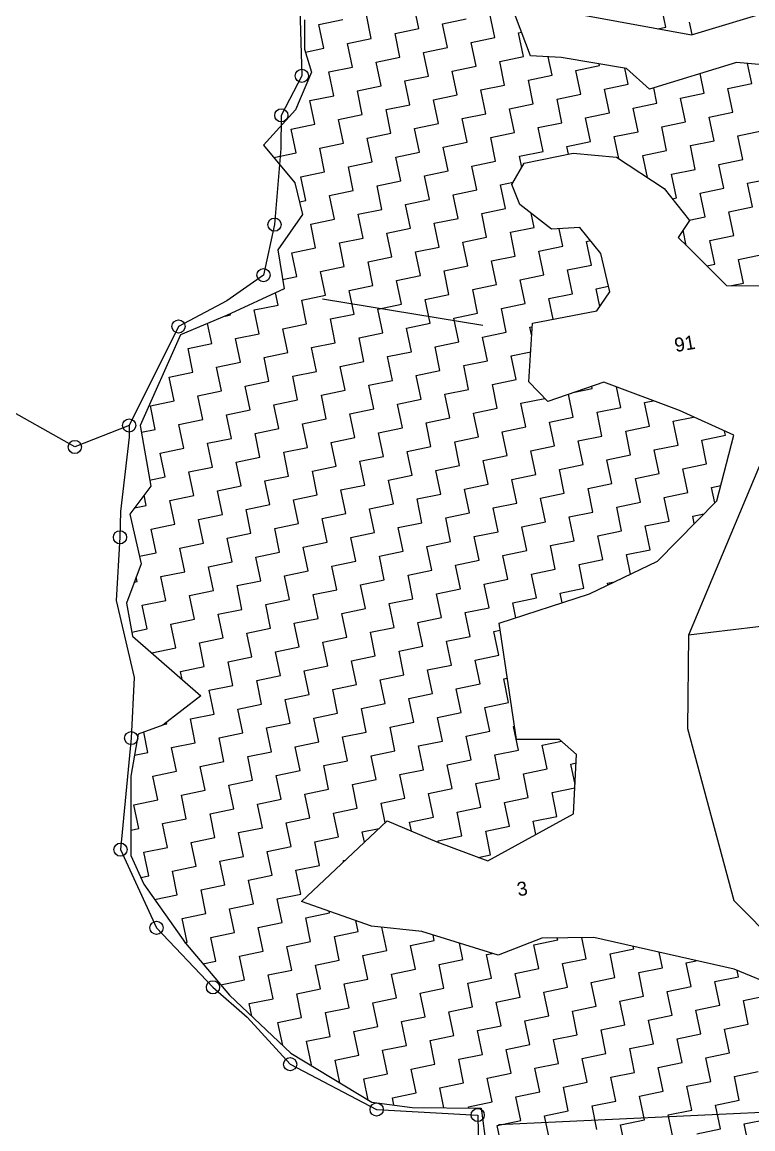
# Model space of a CAD drawing. Header units: metres. Extents: x 353942 to 357335, y 1746780 to 1749904.
# Drawn here: x 356201 to 356586, y 1748227 to 1748810 of the extents above; entities that cross this region are included whole.
import ezdxf

# ---------------------------------------------------------------- set-up
doc = ezdxf.new("R2010")
doc.units = ezdxf.units.M
doc.header["$MEASUREMENT"] = 0
for name, color, linetype in [('POLY_HATCH', 12, 'Continuous'), ('POLY_PARCEL', 6, 'Continuous'), ('SYM_ARROW', 1, 'Continuous'), ('TEXT_PARCEL', 7, 'Continuous')]:
    doc.layers.add(name, color=color, linetype=linetype)
doc.styles.add('TEXT_MAP', font='')
doc.styles.get('TEXT_MAP').set_extended_font_data('Kruti Dev 050')

msp = doc.modelspace()

# ---------------------------------------------------------------- linework, layer by layer
for centre in [(356348.33, 1748781.85), (356337.54, 1748761.06), (356333.96, 1748703.48), (356328.16, 1748676.91), (356283.43, 1748649.88), (356257.44, 1748597.73), (356228.81, 1748586.4), (356252.57, 1748538.81), (356258.51, 1748433.05), (356252.85, 1748374.27), (356271.84, 1748333.13), (356301.55, 1748301.77), (356342.16, 1748261.25), (356387.73, 1748237.42), (356440.97, 1748234.51)]:
    msp.add_circle(centre, 3.47)
at = {"layer": 'POLY_HATCH'}
for p, q in [((356553.6, 1748803.46), (356612.08, 1748821.24)), ((356349.71, 1748811.45), (356349.81, 1748795.94)), ((356468.78, 1748792.37), (356460.91, 1748813.27)), ((356494.93, 1748814.1), (356553.6, 1748803.46)), ((356349.81, 1748795.94), (356353.36, 1748783.74)), ((356485, 1748791.58), (356468.78, 1748792.37)), ((356519.36, 1748785.75), (356485, 1748791.58)), ((356531.47, 1748774.8), (356519.36, 1748785.75)), ((356577.24, 1748788.92), (356531.47, 1748774.8)), ((356618.95, 1748785.13), (356577.24, 1748788.92)), ((356353.36, 1748783.74), (356345.03, 1748763.91)), ((356345.03, 1748763.91), (356328.14, 1748745.41)), ((356328.14, 1748745.41), (356344.67, 1748725.55)), ((356465.45, 1748735.8), (356491.29, 1748741.14)), ((356491.29, 1748741.14), (356513.98, 1748739.11)), ((356513.98, 1748739.11), (356539.15, 1748722.58)), ((356458.96, 1748724.63), (356465.45, 1748735.8)), ((356344.67, 1748725.55), (356348.66, 1748708.78)), ((356463.2, 1748714.12), (356458.96, 1748724.63)), ((356539.15, 1748722.58), (356552.49, 1748705.68)), ((356479.9, 1748701.02), (356463.2, 1748714.12)), ((356348.66, 1748708.78), (356335.75, 1748690.23)), ((356552.49, 1748705.68), (356546.58, 1748696.69)), ((356494.71, 1748702.01), (356479.9, 1748701.02)), ((356505.84, 1748688.27), (356494.71, 1748702.01)), ((356335.75, 1748690.23), (356338.96, 1748669.68)), ((356510.55, 1748668.03), (356505.84, 1748688.27)), ((356338.96, 1748669.68), (356308.7, 1748655.67)), ((356572, 1748671.42), (356601.06, 1748671.22)), ((356503.74, 1748658.11), (356510.55, 1748668.03)), ((356469.85, 1748651.62), (356503.74, 1748658.11)), ((356308.7, 1748655.67), (356284.39, 1748645.47)), ((356467.96, 1748620.7), (356469.85, 1748651.62)), ((356284.39, 1748645.47), (356263.2, 1748597.63)), ((356477.87, 1748610.34), (356467.96, 1748620.7)), ((356507.35, 1748620.57), (356477.87, 1748610.34)), ((356547.24, 1748605.53), (356507.35, 1748620.57)), ((356575.82, 1748592.52), (356547.24, 1748605.53)), ((356263.2, 1748597.63), (356268.78, 1748565.66)), ((356566.88, 1748558.07), (356575.82, 1748592.52)), ((356268.78, 1748565.66), (356257.82, 1748550.98)), ((356535.64, 1748526.26), (356566.88, 1748558.07)), ((356257.82, 1748550.98), (356263.76, 1748524.79)), ((356263.76, 1748524.79), (356256.08, 1748504.17)), ((356499.84, 1748509.03), (356535.64, 1748526.26)), ((356452.28, 1748493.51), (356499.84, 1748509.03)), ((356256.08, 1748504.17), (356259.18, 1748486.7)), ((356461.32, 1748432.25), (356452.28, 1748493.51)), ((356259.18, 1748486.7), (356295.19, 1748455.34)), ((356295.19, 1748455.34), (356275.09, 1748439.8)), ((356275.09, 1748439.8), (356262.08, 1748435.04)), ((356262.08, 1748435.04), (356258.34, 1748413.05)), ((356484.1, 1748432.31), (356461.32, 1748432.25)), ((356493, 1748424.32), (356484.1, 1748432.31)), ((356491.44, 1748393.2), (356493, 1748424.32)), ((356258.34, 1748413.05), (356258.21, 1748371.11)), ((356348.17, 1748347.03), (356393.27, 1748389.47)), ((356393.27, 1748389.47), (356419.41, 1748378.31)), ((356446.33, 1748368.36), (356491.44, 1748393.2)), ((356419.41, 1748378.31), (356446.33, 1748368.36)), ((356258.21, 1748371.11), (356265.05, 1748356.11)), ((356265.05, 1748356.11), (356287.03, 1748324.95)), ((356385.06, 1748333.96), (356348.17, 1748347.03)), ((356411.54, 1748331.15), (356385.06, 1748333.96)), ((356451.71, 1748318.67), (356411.54, 1748331.15)), ((356287.03, 1748324.95), (356310.29, 1748297.68)), ((356474.74, 1748327.57), (356451.71, 1748318.67)), ((356502.09, 1748328.05), (356474.74, 1748327.57)), ((356576.02, 1748311.26), (356502.09, 1748328.05)), ((356616.85, 1748294.46), (356576.02, 1748311.26)), ((356310.29, 1748297.68), (356342.51, 1748267.09)), ((356342.51, 1748267.09), (356385.15, 1748241.24)), ((356385.15, 1748241.24), (356406.46, 1748238.4)), ((356406.46, 1748238.4), (356442.77, 1748238.15)), ((356442.77, 1748238.15), (356445.48, 1748218.11))]:
    msp.add_line(p, q, dxfattribs=at)
at = {"layer": 'POLY_HATCH', "linetype": 'Continuous'}
for p, q in [((356409.92, 1748806.73), (356407.34, 1748819.22)), ((356449.99, 1748801.98), (356447.4, 1748814.47)), ((356540.03, 1748807.57), (356537.45, 1748820.06)), ((356357.36, 1748808.89), (356369.85, 1748811.47)), ((356359.94, 1748796.39), (356357.36, 1748808.89)), ((356384.93, 1748801.56), (356382.35, 1748814.05)), ((356422.42, 1748809.31), (356434.91, 1748811.89)), ((356425, 1748796.81), (356422.42, 1748809.31)), ((356553.89, 1748803.55), (356552.53, 1748810.15)), ((356397.43, 1748804.14), (356409.92, 1748806.73)), ((356400.01, 1748791.65), (356397.43, 1748804.14)), ((356462.48, 1748804.56), (356464.07, 1748804.89)), ((356465.07, 1748792.07), (356462.48, 1748804.56)), ((356535.78, 1748806.69), (356540.03, 1748807.57)), ((356372.44, 1748798.98), (356384.93, 1748801.56)), ((356375.02, 1748786.48), (356372.44, 1748798.98)), ((356437.49, 1748799.4), (356449.99, 1748801.98)), ((356440.08, 1748786.9), (356437.49, 1748799.4)), ((356350.26, 1748794.39), (356359.94, 1748796.39)), ((356387.51, 1748789.06), (356400.01, 1748791.65)), ((356412.5, 1748794.23), (356425, 1748796.81)), ((356415.09, 1748781.74), (356412.5, 1748794.23)), ((356452.57, 1748789.49), (356465.07, 1748792.07)), ((356480.14, 1748782.16), (356478.13, 1748791.92)), ((356362.53, 1748783.9), (356375.02, 1748786.48)), ((356390.1, 1748776.57), (356387.51, 1748789.06)), ((356427.58, 1748784.32), (356440.08, 1748786.9)), ((356455.15, 1748776.99), (356452.57, 1748789.49)), ((356492.64, 1748784.74), (356505.13, 1748787.32)), ((356505.13, 1748787.32), (356504.95, 1748788.2)), ((356520.21, 1748777.41), (356518.45, 1748785.9)), ((356585.27, 1748777.83), (356583.08, 1748788.39)), ((356365.11, 1748771.4), (356362.53, 1748783.9)), ((356402.59, 1748779.15), (356415.09, 1748781.74)), ((356430.16, 1748771.82), (356427.58, 1748784.32)), ((356467.65, 1748779.57), (356480.14, 1748782.16)), ((356470.23, 1748767.08), (356467.65, 1748779.57)), ((356495.22, 1748772.25), (356492.64, 1748784.74)), ((356560.28, 1748772.67), (356558.14, 1748783.03)), ((356377.6, 1748773.99), (356390.1, 1748776.57)), ((356380.19, 1748761.49), (356377.6, 1748773.99)), ((356405.18, 1748766.66), (356402.59, 1748779.15)), ((356442.66, 1748774.41), (356455.15, 1748776.99)), ((356445.24, 1748761.91), (356442.66, 1748774.41)), ((356507.72, 1748774.83), (356520.21, 1748777.41)), ((356510.3, 1748762.33), (356507.72, 1748774.83)), ((356535.29, 1748767.5), (356533.64, 1748775.47)), ((356572.77, 1748775.25), (356585.27, 1748777.83)), ((356575.36, 1748762.76), (356572.77, 1748775.25)), ((356352.61, 1748768.82), (356365.11, 1748771.4)), ((356355.2, 1748756.33), (356352.61, 1748768.82)), ((356417.67, 1748769.24), (356430.16, 1748771.82)), ((356420.25, 1748756.75), (356417.67, 1748769.24)), ((356482.73, 1748769.66), (356495.22, 1748772.25)), ((356485.31, 1748757.17), (356482.73, 1748769.66)), ((356547.78, 1748770.08), (356560.28, 1748772.67)), ((356550.37, 1748757.59), (356547.78, 1748770.08)), ((356392.68, 1748764.08), (356405.18, 1748766.66)), ((356395.26, 1748751.58), (356392.68, 1748764.08)), ((356432.75, 1748759.33), (356445.24, 1748761.91)), ((356457.74, 1748764.5), (356470.23, 1748767.08)), ((356460.32, 1748752), (356457.74, 1748764.5)), ((356497.8, 1748759.75), (356510.3, 1748762.33)), ((356522.79, 1748764.92), (356535.29, 1748767.5)), ((356525.38, 1748752.42), (356522.79, 1748764.92)), ((356562.86, 1748760.17), (356575.36, 1748762.76)), ((356342.7, 1748753.74), (356355.2, 1748756.33)), ((356367.69, 1748758.91), (356380.19, 1748761.49)), ((356370.27, 1748746.41), (356367.69, 1748758.91)), ((356407.76, 1748754.16), (356420.25, 1748756.75)), ((356435.33, 1748746.84), (356432.75, 1748759.33)), ((356472.82, 1748754.58), (356485.31, 1748757.17)), ((356500.39, 1748747.26), (356497.8, 1748759.75)), ((356537.87, 1748755.01), (356550.37, 1748757.59)), ((356565.44, 1748747.68), (356562.86, 1748760.17)), ((356345.29, 1748741.25), (356342.7, 1748753.74)), ((356382.77, 1748749), (356395.26, 1748751.58)), ((356410.34, 1748741.67), (356407.76, 1748754.16)), ((356447.83, 1748749.42), (356460.32, 1748752)), ((356475.4, 1748742.09), (356472.82, 1748754.58)), ((356512.88, 1748749.84), (356525.38, 1748752.42)), ((356540.45, 1748742.51), (356537.87, 1748755.01)), ((356577.94, 1748750.26), (356590.43, 1748752.84)), ((356580.52, 1748737.77), (356577.94, 1748750.26)), ((356357.78, 1748743.83), (356370.27, 1748746.41)), ((356385.35, 1748736.5), (356382.77, 1748749)), ((356422.84, 1748744.25), (356435.33, 1748746.84)), ((356450.41, 1748736.92), (356447.83, 1748749.42)), ((356487.89, 1748744.67), (356500.39, 1748747.26)), ((356488.73, 1748740.61), (356487.89, 1748744.67)), ((356515.28, 1748738.26), (356512.88, 1748749.84)), ((356552.95, 1748745.09), (356565.44, 1748747.68)), ((356555.53, 1748732.6), (356552.95, 1748745.09)), ((356333.61, 1748738.84), (356345.29, 1748741.25)), ((356360.36, 1748731.34), (356357.78, 1748743.83)), ((356397.85, 1748739.09), (356410.34, 1748741.67)), ((356400.43, 1748726.59), (356397.85, 1748739.09)), ((356425.42, 1748731.76), (356422.84, 1748744.25)), ((356462.9, 1748739.51), (356475.4, 1748742.09)), ((356464.14, 1748733.54), (356462.9, 1748739.51)), ((356527.96, 1748739.93), (356540.45, 1748742.51)), ((356530.35, 1748728.36), (356527.96, 1748739.93)), ((356372.86, 1748733.92), (356385.35, 1748736.5)), ((356375.44, 1748721.43), (356372.86, 1748733.92)), ((356437.91, 1748734.34), (356450.41, 1748736.92)), ((356440.5, 1748721.85), (356437.91, 1748734.34)), ((356568.03, 1748735.18), (356580.52, 1748737.77)), ((356570.61, 1748722.69), (356568.03, 1748735.18)), ((356347.87, 1748728.75), (356360.36, 1748731.34)), ((356350.45, 1748716.26), (356347.87, 1748728.75)), ((356412.93, 1748729.17), (356425.42, 1748731.76)), ((356415.51, 1748716.68), (356412.93, 1748729.17)), ((356543.04, 1748730.02), (356555.53, 1748732.6)), ((356545.62, 1748717.52), (356543.04, 1748730.02)), ((356583.1, 1748725.27), (356595.6, 1748727.85)), ((356362.95, 1748718.84), (356375.44, 1748721.43)), ((356387.94, 1748724.01), (356400.43, 1748726.59)), ((356390.52, 1748711.51), (356387.94, 1748724.01)), ((356428, 1748719.26), (356440.5, 1748721.85)), ((356452.99, 1748724.43), (356459.64, 1748725.8)), ((356455.58, 1748711.93), (356452.99, 1748724.43)), ((356558.12, 1748720.11), (356570.61, 1748722.69)), ((356585.69, 1748712.78), (356583.1, 1748725.27)), ((356347.05, 1748715.56), (356350.45, 1748716.26)), ((356365.53, 1748706.35), (356362.95, 1748718.84)), ((356403.01, 1748714.1), (356415.51, 1748716.68)), ((356430.59, 1748706.77), (356428, 1748719.26)), ((356543.49, 1748717.08), (356545.62, 1748717.52)), ((356560.7, 1748707.61), (356558.12, 1748720.11)), ((356378.02, 1748708.93), (356390.52, 1748711.51)), ((356405.6, 1748701.6), (356403.01, 1748714.1)), ((356443.08, 1748709.35), (356455.58, 1748711.93)), ((356470.65, 1748702.02), (356469.11, 1748709.48)), ((356573.19, 1748710.19), (356585.69, 1748712.78)), ((356575.78, 1748697.7), (356573.19, 1748710.19)), ((356353.04, 1748703.76), (356365.53, 1748706.35)), ((356355.62, 1748691.27), (356353.04, 1748703.76)), ((356380.61, 1748696.44), (356378.02, 1748708.93)), ((356418.09, 1748704.19), (356430.59, 1748706.77)), ((356420.67, 1748691.69), (356418.09, 1748704.19)), ((356445.66, 1748696.86), (356443.08, 1748709.35)), ((356552.33, 1748705.88), (356560.7, 1748707.61)), ((356393.1, 1748699.02), (356405.6, 1748701.6)), ((356395.69, 1748686.52), (356393.1, 1748699.02)), ((356458.16, 1748699.44), (356470.65, 1748702.02)), ((356460.74, 1748686.95), (356458.16, 1748699.44)), ((356485.73, 1748692.11), (356483.84, 1748701.28)), ((356550.78, 1748692.58), (356549.13, 1748700.56)), ((356368.11, 1748693.85), (356380.61, 1748696.44)), ((356370.7, 1748681.36), (356368.11, 1748693.85)), ((356433.17, 1748694.27), (356445.66, 1748696.86)), ((356435.75, 1748681.78), (356433.17, 1748694.27)), ((356473.24, 1748689.53), (356485.73, 1748692.11)), ((356498.23, 1748694.69), (356500.29, 1748695.12)), ((356500.81, 1748682.2), (356498.23, 1748694.69)), ((356563.28, 1748695.12), (356575.78, 1748697.7)), ((356565.86, 1748682.62), (356563.28, 1748695.12)), ((356343.12, 1748688.69), (356355.62, 1748691.27)), ((356345.71, 1748676.19), (356343.12, 1748688.69)), ((356383.19, 1748683.94), (356395.69, 1748686.52)), ((356408.18, 1748689.11), (356420.67, 1748691.69)), ((356410.76, 1748676.61), (356408.18, 1748689.11)), ((356448.25, 1748684.36), (356460.74, 1748686.95)), ((356475.82, 1748677.03), (356473.24, 1748689.53)), ((356578.36, 1748685.2), (356590.85, 1748687.79)), ((356358.2, 1748678.78), (356370.7, 1748681.36)), ((356385.77, 1748671.45), (356383.19, 1748683.94)), ((356423.26, 1748679.2), (356435.75, 1748681.78)), ((356450.83, 1748671.87), (356448.25, 1748684.36)), ((356488.31, 1748679.62), (356500.81, 1748682.2)), ((356561.71, 1748681.76), (356565.86, 1748682.62)), ((356580.94, 1748672.71), (356578.36, 1748685.2)), ((356338.18, 1748674.64), (356345.71, 1748676.19)), ((356360.78, 1748666.28), (356358.2, 1748678.78)), ((356398.27, 1748674.03), (356410.76, 1748676.61)), ((356425.84, 1748666.7), (356423.26, 1748679.2)), ((356463.32, 1748674.45), (356475.82, 1748677.03)), ((356465.91, 1748661.96), (356463.32, 1748674.45)), ((356490.9, 1748667.12), (356488.31, 1748679.62)), ((356373.28, 1748668.86), (356385.77, 1748671.45)), ((356375.86, 1748656.37), (356373.28, 1748668.86)), ((356400.85, 1748661.54), (356398.27, 1748674.03)), ((356438.34, 1748669.28), (356450.83, 1748671.87)), ((356440.92, 1748656.79), (356438.34, 1748669.28)), ((356503.39, 1748669.71), (356509.85, 1748671.04)), ((356505.31, 1748660.41), (356503.39, 1748669.71)), ((356574.63, 1748671.4), (356580.94, 1748672.71)), ((356335.8, 1748661.11), (356334.45, 1748667.6)), ((356348.29, 1748663.7), (356360.78, 1748666.28)), ((356350.87, 1748651.2), (356348.29, 1748663.7)), ((356413.35, 1748664.12), (356425.84, 1748666.7)), ((356415.93, 1748651.62), (356413.35, 1748664.12)), ((356478.4, 1748664.54), (356490.9, 1748667.12)), ((356480.65, 1748653.69), (356478.4, 1748664.54)), ((356323.3, 1748658.53), (356335.8, 1748661.11)), ((356325.88, 1748646.04), (356323.3, 1748658.53)), ((356388.36, 1748658.95), (356400.85, 1748661.54)), ((356390.94, 1748646.46), (356388.36, 1748658.95)), ((356453.41, 1748659.37), (356465.91, 1748661.96)), ((356456, 1748646.88), (356453.41, 1748659.37)), ((356300.89, 1748640.87), (356298.7, 1748651.47)), ((356307.98, 1748655.36), (356310.81, 1748655.95)), ((356310.81, 1748655.95), (356310.68, 1748656.58)), ((356338.38, 1748648.62), (356350.87, 1748651.2)), ((356363.37, 1748653.79), (356375.86, 1748656.37)), ((356365.95, 1748641.29), (356363.37, 1748653.79)), ((356403.43, 1748649.04), (356415.93, 1748651.62)), ((356428.42, 1748654.21), (356440.92, 1748656.79)), ((356431.01, 1748641.71), (356428.42, 1748654.21)), ((356313.39, 1748643.45), (356325.88, 1748646.04)), ((356340.96, 1748636.12), (356338.38, 1748648.62)), ((356378.45, 1748643.87), (356390.94, 1748646.46)), ((356406.02, 1748636.55), (356403.43, 1748649.04)), ((356443.5, 1748644.3), (356456, 1748646.88)), ((356468.49, 1748649.46), (356469.74, 1748649.72)), ((356469.44, 1748644.88), (356468.49, 1748649.46)), ((356288.4, 1748638.29), (356300.89, 1748640.87)), ((356315.97, 1748630.96), (356313.39, 1748643.45)), ((356353.46, 1748638.71), (356365.95, 1748641.29)), ((356381.03, 1748631.38), (356378.45, 1748643.87)), ((356418.51, 1748639.13), (356431.01, 1748641.71)), ((356446.08, 1748631.8), (356443.5, 1748644.3)), ((356290.98, 1748625.79), (356288.4, 1748638.29)), ((356328.47, 1748633.54), (356340.96, 1748636.12)), ((356356.04, 1748626.21), (356353.46, 1748638.71)), ((356393.52, 1748633.96), (356406.02, 1748636.55)), ((356396.11, 1748621.47), (356393.52, 1748633.96)), ((356421.1, 1748626.63), (356418.51, 1748639.13)), ((356458.58, 1748634.38), (356468.93, 1748636.52)), ((356461.16, 1748621.89), (356458.58, 1748634.38)), ((356303.48, 1748628.38), (356315.97, 1748630.96)), ((356306.06, 1748615.88), (356303.48, 1748628.38)), ((356331.05, 1748621.05), (356328.47, 1748633.54)), ((356368.53, 1748628.8), (356381.03, 1748631.38)), ((356371.12, 1748616.3), (356368.53, 1748628.8)), ((356433.59, 1748629.22), (356446.08, 1748631.8)), ((356436.17, 1748616.72), (356433.59, 1748629.22)), ((356278.49, 1748623.21), (356290.98, 1748625.79)), ((356281.07, 1748610.71), (356278.49, 1748623.21)), ((356343.54, 1748623.63), (356356.04, 1748626.21)), ((356346.13, 1748611.14), (356343.54, 1748623.63)), ((356408.6, 1748624.05), (356421.1, 1748626.63)), ((356411.18, 1748611.56), (356408.6, 1748624.05)), ((356318.56, 1748618.46), (356331.05, 1748621.05)), ((356321.14, 1748605.97), (356318.56, 1748618.46)), ((356358.62, 1748613.72), (356371.12, 1748616.3)), ((356383.61, 1748618.89), (356396.11, 1748621.47)), ((356386.19, 1748606.39), (356383.61, 1748618.89)), ((356423.68, 1748614.14), (356436.17, 1748616.72)), ((356448.67, 1748619.31), (356461.16, 1748621.89)), ((356451.25, 1748606.81), (356448.67, 1748619.31)), ((356491.96, 1748615.23), (356501.23, 1748617.14)), ((356501.23, 1748617.14), (356500.98, 1748618.36)), ((356516.31, 1748607.23), (356514.07, 1748618.04)), ((356268.58, 1748608.13), (356281.07, 1748610.71)), ((356293.57, 1748613.3), (356306.06, 1748615.88)), ((356296.15, 1748600.8), (356293.57, 1748613.3)), ((356333.63, 1748608.55), (356346.13, 1748611.14)), ((356361.21, 1748601.22), (356358.62, 1748613.72)), ((356398.69, 1748608.97), (356411.18, 1748611.56)), ((356426.26, 1748601.65), (356423.68, 1748614.14)), ((356463.75, 1748609.39), (356476.24, 1748611.98)), ((356476.24, 1748611.98), (356476.22, 1748612.06)), ((356491.32, 1748602.07), (356488.82, 1748614.14)), ((356528.8, 1748609.82), (356533.37, 1748610.76)), ((356271.16, 1748595.64), (356268.58, 1748608.13)), ((356308.64, 1748603.39), (356321.14, 1748605.97)), ((356336.22, 1748596.06), (356333.63, 1748608.55)), ((356373.7, 1748603.81), (356386.19, 1748606.39)), ((356401.27, 1748596.48), (356398.69, 1748608.97)), ((356438.76, 1748604.23), (356451.25, 1748606.81)), ((356466.33, 1748596.9), (356463.75, 1748609.39)), ((356503.81, 1748604.65), (356516.31, 1748607.23)), ((356506.4, 1748592.15), (356503.81, 1748604.65)), ((356531.38, 1748597.32), (356528.8, 1748609.82)), ((356283.65, 1748598.22), (356296.15, 1748600.8)), ((356311.23, 1748590.89), (356308.64, 1748603.39)), ((356348.71, 1748598.64), (356361.21, 1748601.22)), ((356351.29, 1748586.15), (356348.71, 1748598.64)), ((356376.28, 1748591.31), (356373.7, 1748603.81)), ((356413.77, 1748599.06), (356426.26, 1748601.65)), ((356416.35, 1748586.57), (356413.77, 1748599.06)), ((356441.34, 1748591.73), (356438.76, 1748604.23)), ((356478.82, 1748599.48), (356491.32, 1748602.07)), ((356481.41, 1748586.99), (356478.82, 1748599.48)), ((356543.88, 1748599.9), (356554.69, 1748602.14)), ((356546.46, 1748587.41), (356543.88, 1748599.9)), ((356263.82, 1748594.12), (356271.16, 1748595.64)), ((356286.24, 1748585.73), (356283.65, 1748598.22)), ((356323.72, 1748593.47), (356336.22, 1748596.06)), ((356326.3, 1748580.98), (356323.72, 1748593.47)), ((356388.78, 1748593.9), (356401.27, 1748596.48)), ((356391.36, 1748581.4), (356388.78, 1748593.9)), ((356453.83, 1748594.32), (356466.33, 1748596.9)), ((356456.42, 1748581.82), (356453.83, 1748594.32)), ((356518.89, 1748594.74), (356531.38, 1748597.32)), ((356521.47, 1748582.24), (356518.89, 1748594.74)), ((356571.45, 1748592.58), (356571.01, 1748594.71)), ((356298.73, 1748588.31), (356311.23, 1748590.89)), ((356301.32, 1748575.81), (356298.73, 1748588.31)), ((356363.79, 1748588.73), (356376.28, 1748591.31)), ((356366.37, 1748576.23), (356363.79, 1748588.73)), ((356428.84, 1748589.15), (356441.34, 1748591.73)), ((356431.43, 1748576.66), (356428.84, 1748589.15)), ((356468.91, 1748584.41), (356481.41, 1748586.99)), ((356493.9, 1748589.57), (356506.4, 1748592.15)), ((356496.48, 1748577.08), (356493.9, 1748589.57)), ((356533.97, 1748584.83), (356546.46, 1748587.41)), ((356558.96, 1748589.99), (356571.45, 1748592.58)), ((356561.54, 1748577.5), (356558.96, 1748589.99)), ((356273.74, 1748583.14), (356286.24, 1748585.73)), ((356276.33, 1748570.65), (356273.74, 1748583.14)), ((356338.8, 1748583.56), (356351.29, 1748586.15)), ((356341.38, 1748571.07), (356338.8, 1748583.56)), ((356378.87, 1748578.82), (356391.36, 1748581.4)), ((356403.86, 1748583.98), (356416.35, 1748586.57)), ((356406.44, 1748571.49), (356403.86, 1748583.98)), ((356443.92, 1748579.24), (356456.42, 1748581.82)), ((356471.5, 1748571.91), (356468.91, 1748584.41)), ((356508.98, 1748579.66), (356521.47, 1748582.24)), ((356536.55, 1748572.33), (356533.97, 1748584.83)), ((356288.82, 1748573.23), (356301.32, 1748575.81)), ((356313.81, 1748578.4), (356326.3, 1748580.98)), ((356316.39, 1748565.9), (356313.81, 1748578.4)), ((356353.88, 1748573.65), (356366.37, 1748576.23)), ((356381.45, 1748566.32), (356378.87, 1748578.82)), ((356418.93, 1748574.07), (356431.43, 1748576.66)), ((356446.51, 1748566.74), (356443.92, 1748579.24)), ((356483.99, 1748574.49), (356496.48, 1748577.08)), ((356511.56, 1748567.17), (356508.98, 1748579.66)), ((356549.05, 1748574.92), (356561.54, 1748577.5)), ((356268.2, 1748568.97), (356276.33, 1748570.65)), ((356291.4, 1748560.74), (356288.82, 1748573.23)), ((356328.89, 1748568.49), (356341.38, 1748571.07)), ((356356.46, 1748561.16), (356353.88, 1748573.65)), ((356393.94, 1748568.91), (356406.44, 1748571.49)), ((356421.52, 1748561.58), (356418.93, 1748574.07)), ((356459, 1748569.33), (356471.5, 1748571.91)), ((356486.57, 1748562), (356483.99, 1748574.49)), ((356524.06, 1748569.75), (356536.55, 1748572.33)), ((356526.64, 1748557.25), (356524.06, 1748569.75)), ((356551.63, 1748562.42), (356549.05, 1748574.92)), ((356303.9, 1748563.32), (356316.39, 1748565.9)), ((356331.47, 1748555.99), (356328.89, 1748568.49)), ((356368.95, 1748563.74), (356381.45, 1748566.32)), ((356371.54, 1748551.25), (356368.95, 1748563.74)), ((356396.53, 1748556.41), (356393.94, 1748568.91)), ((356434.01, 1748564.16), (356446.51, 1748566.74)), ((356436.59, 1748551.67), (356434.01, 1748564.16)), ((356461.58, 1748556.83), (356459, 1748569.33)), ((356499.07, 1748564.58), (356511.56, 1748567.17)), ((356501.65, 1748552.09), (356499.07, 1748564.58)), ((356564.12, 1748565), (356568.94, 1748566)), ((356565.79, 1748556.96), (356564.12, 1748565)), ((356266.41, 1748555.57), (356265.29, 1748560.99)), ((356278.91, 1748558.15), (356291.4, 1748560.74)), ((356281.49, 1748545.66), (356278.91, 1748558.15)), ((356306.48, 1748550.82), (356303.9, 1748563.32)), ((356343.97, 1748558.57), (356356.46, 1748561.16)), ((356346.55, 1748546.08), (356343.97, 1748558.57)), ((356409.02, 1748559), (356421.52, 1748561.58)), ((356411.61, 1748546.5), (356409.02, 1748559)), ((356474.08, 1748559.42), (356486.57, 1748562)), ((356476.66, 1748546.92), (356474.08, 1748559.42)), ((356539.13, 1748559.84), (356551.63, 1748562.42)), ((356541.72, 1748547.34), (356539.13, 1748559.84)), ((356260.3, 1748554.31), (356266.41, 1748555.57)), ((356318.98, 1748553.41), (356331.47, 1748555.99)), ((356321.56, 1748540.91), (356318.98, 1748553.41)), ((356384.03, 1748553.83), (356396.53, 1748556.41)), ((356386.62, 1748541.33), (356384.03, 1748553.83)), ((356449.09, 1748554.25), (356461.58, 1748556.83)), ((356451.67, 1748541.76), (356449.09, 1748554.25)), ((356489.16, 1748549.5), (356501.65, 1748552.09)), ((356514.15, 1748554.67), (356526.64, 1748557.25)), ((356516.73, 1748542.18), (356514.15, 1748554.67)), ((356293.99, 1748548.24), (356306.48, 1748550.82)), ((356296.57, 1748535.75), (356293.99, 1748548.24)), ((356359.04, 1748548.66), (356371.54, 1748551.25)), ((356361.63, 1748536.17), (356359.04, 1748548.66)), ((356399.11, 1748543.92), (356411.61, 1748546.5)), ((356424.1, 1748549.08), (356436.59, 1748551.67)), ((356426.68, 1748536.59), (356424.1, 1748549.08)), ((356464.17, 1748544.34), (356476.66, 1748546.92)), ((356491.74, 1748537.01), (356489.16, 1748549.5)), ((356529.22, 1748544.76), (356541.72, 1748547.34)), ((356554.21, 1748549.93), (356560.07, 1748551.14)), ((356555.02, 1748546), (356554.21, 1748549.93)), ((356269, 1748543.08), (356281.49, 1748545.66)), ((356271.58, 1748530.58), (356269, 1748543.08)), ((356309.06, 1748538.33), (356321.56, 1748540.91)), ((356334.05, 1748543.5), (356346.55, 1748546.08)), ((356336.64, 1748531), (356334.05, 1748543.5)), ((356374.12, 1748538.75), (356386.62, 1748541.33)), ((356401.69, 1748531.42), (356399.11, 1748543.92)), ((356439.18, 1748539.17), (356451.67, 1748541.76)), ((356466.75, 1748531.84), (356464.17, 1748544.34)), ((356504.23, 1748539.59), (356516.73, 1748542.18)), ((356531.81, 1748532.26), (356529.22, 1748544.76)), ((356284.08, 1748533.16), (356296.57, 1748535.75)), ((356311.65, 1748525.84), (356309.06, 1748538.33)), ((356349.13, 1748533.58), (356361.63, 1748536.17)), ((356376.7, 1748526.26), (356374.12, 1748538.75)), ((356414.19, 1748534.01), (356426.68, 1748536.59)), ((356441.76, 1748526.68), (356439.18, 1748539.17)), ((356479.24, 1748534.43), (356491.74, 1748537.01)), ((356506.82, 1748527.1), (356504.23, 1748539.59)), ((356262.85, 1748528.78), (356271.58, 1748530.58)), ((356286.66, 1748520.67), (356284.08, 1748533.16)), ((356324.14, 1748528.42), (356336.64, 1748531)), ((356351.72, 1748521.09), (356349.13, 1748533.58)), ((356389.2, 1748528.84), (356401.69, 1748531.42)), ((356391.78, 1748516.35), (356389.2, 1748528.84)), ((356416.77, 1748521.51), (356414.19, 1748534.01)), ((356454.26, 1748529.26), (356466.75, 1748531.84)), ((356456.84, 1748516.77), (356454.26, 1748529.26)), ((356481.83, 1748521.93), (356479.24, 1748534.43)), ((356519.31, 1748529.68), (356531.81, 1748532.26)), ((356521.43, 1748519.42), (356519.31, 1748529.68)), ((356299.15, 1748523.25), (356311.65, 1748525.84)), ((356301.74, 1748510.76), (356299.15, 1748523.25)), ((356326.73, 1748515.92), (356324.14, 1748528.42)), ((356364.21, 1748523.67), (356376.7, 1748526.26)), ((356366.79, 1748511.18), (356364.21, 1748523.67)), ((356429.27, 1748524.09), (356441.76, 1748526.68)), ((356431.85, 1748511.6), (356429.27, 1748524.09)), ((356494.32, 1748524.52), (356506.82, 1748527.1)), ((356496.91, 1748512.02), (356494.32, 1748524.52)), ((356261.67, 1748515.5), (356261.18, 1748517.86)), ((356274.16, 1748518.09), (356286.66, 1748520.67)), ((356276.75, 1748505.59), (356274.16, 1748518.09)), ((356339.22, 1748518.51), (356351.72, 1748521.09)), ((356341.8, 1748506.01), (356339.22, 1748518.51)), ((356404.28, 1748518.93), (356416.77, 1748521.51)), ((356406.86, 1748506.43), (356404.28, 1748518.93)), ((356469.33, 1748519.35), (356481.83, 1748521.93)), ((356471.92, 1748506.85), (356469.33, 1748519.35)), ((356260.19, 1748515.2), (356261.67, 1748515.5)), ((356314.23, 1748513.34), (356326.73, 1748515.92)), ((356316.81, 1748500.85), (356314.23, 1748513.34)), ((356379.29, 1748513.76), (356391.78, 1748516.35)), ((356381.87, 1748501.27), (356379.29, 1748513.76)), ((356419.35, 1748509.02), (356431.85, 1748511.6)), ((356444.34, 1748514.18), (356456.84, 1748516.77)), ((356446.93, 1748501.69), (356444.34, 1748514.18)), ((356484.41, 1748509.44), (356496.91, 1748512.02)), ((356509.4, 1748514.6), (356512.94, 1748515.34)), ((356509.58, 1748513.72), (356509.4, 1748514.6)), ((356264.25, 1748503.01), (356276.75, 1748505.59)), ((356289.24, 1748508.17), (356301.74, 1748510.76)), ((356291.83, 1748495.68), (356289.24, 1748508.17)), ((356329.31, 1748503.43), (356341.8, 1748506.01)), ((356354.3, 1748508.6), (356366.79, 1748511.18)), ((356356.88, 1748496.1), (356354.3, 1748508.6)), ((356394.37, 1748503.85), (356406.86, 1748506.43)), ((356421.94, 1748496.52), (356419.35, 1748509.02)), ((356459.42, 1748504.27), (356471.92, 1748506.85)), ((356485.46, 1748504.34), (356484.41, 1748509.44)), ((356266.84, 1748490.51), (356264.25, 1748503.01)), ((356304.32, 1748498.26), (356316.81, 1748500.85)), ((356331.89, 1748490.93), (356329.31, 1748503.43)), ((356369.38, 1748498.68), (356381.87, 1748501.27)), ((356396.95, 1748491.36), (356394.37, 1748503.85)), ((356434.43, 1748499.11), (356446.93, 1748501.69)), ((356461.05, 1748496.37), (356459.42, 1748504.27)), ((356279.33, 1748493.1), (356291.83, 1748495.68)), ((356306.9, 1748485.77), (356304.32, 1748498.26)), ((356344.39, 1748493.52), (356356.88, 1748496.1)), ((356371.96, 1748486.19), (356369.38, 1748498.68)), ((356409.44, 1748493.94), (356421.94, 1748496.52)), ((356412.03, 1748481.44), (356409.44, 1748493.94)), ((356437.02, 1748486.61), (356434.43, 1748499.11)), ((356258.79, 1748488.85), (356266.84, 1748490.51)), ((356281.91, 1748480.6), (356279.33, 1748493.1)), ((356319.4, 1748488.35), (356331.89, 1748490.93)), ((356321.98, 1748475.86), (356319.4, 1748488.35)), ((356346.97, 1748481.02), (356344.39, 1748493.52)), ((356384.45, 1748488.77), (356396.95, 1748491.36)), ((356387.04, 1748476.28), (356384.45, 1748488.77)), ((356449.51, 1748489.19), (356452.82, 1748489.88)), ((356452.09, 1748476.7), (356449.51, 1748489.19)), ((356294.41, 1748483.19), (356306.9, 1748485.77)), ((356296.99, 1748470.69), (356294.41, 1748483.19)), ((356359.46, 1748483.61), (356371.96, 1748486.19)), ((356362.05, 1748471.11), (356359.46, 1748483.61)), ((356424.52, 1748484.03), (356437.02, 1748486.61)), ((356427.1, 1748471.53), (356424.52, 1748484.03)), ((356269.42, 1748478.02), (356281.91, 1748480.6)), ((356269.48, 1748477.72), (356269.42, 1748478.02)), ((356334.48, 1748478.44), (356346.97, 1748481.02)), ((356337.06, 1748465.95), (356334.48, 1748478.44)), ((356374.54, 1748473.69), (356387.04, 1748476.28)), ((356399.53, 1748478.86), (356412.03, 1748481.44)), ((356402.11, 1748466.37), (356399.53, 1748478.86)), ((356439.6, 1748474.12), (356452.09, 1748476.7)), ((356284.5, 1748468.11), (356296.99, 1748470.69)), ((356309.49, 1748473.27), (356321.98, 1748475.86)), ((356312.07, 1748460.78), (356309.49, 1748473.27)), ((356349.55, 1748468.53), (356362.05, 1748471.11)), ((356377.13, 1748461.2), (356374.54, 1748473.69)), ((356414.61, 1748468.95), (356427.1, 1748471.53)), ((356442.18, 1748461.62), (356439.6, 1748474.12)), ((356285.37, 1748463.88), (356284.5, 1748468.11)), ((356324.56, 1748463.36), (356337.06, 1748465.95)), ((356352.14, 1748456.03), (356349.55, 1748468.53)), ((356389.62, 1748463.78), (356402.11, 1748466.37)), ((356417.19, 1748456.46), (356414.61, 1748468.95)), ((356454.68, 1748464.2), (356456.55, 1748464.59)), ((356299.57, 1748458.2), (356312.07, 1748460.78)), ((356327.15, 1748450.87), (356324.56, 1748463.36)), ((356364.63, 1748458.62), (356377.13, 1748461.2)), ((356392.2, 1748451.29), (356389.62, 1748463.78)), ((356429.69, 1748459.04), (356442.18, 1748461.62)), ((356432.27, 1748446.54), (356429.69, 1748459.04)), ((356457.26, 1748451.71), (356454.68, 1748464.2)), ((356302.16, 1748445.7), (356299.57, 1748458.2)), ((356339.64, 1748453.45), (356352.14, 1748456.03)), ((356342.22, 1748440.96), (356339.64, 1748453.45)), ((356367.21, 1748446.12), (356364.63, 1748458.62)), ((356404.7, 1748453.87), (356417.19, 1748456.46)), ((356407.28, 1748441.38), (356404.7, 1748453.87)), ((356314.65, 1748448.28), (356327.15, 1748450.87)), ((356317.24, 1748435.79), (356314.65, 1748448.28)), ((356379.71, 1748448.71), (356392.2, 1748451.29)), ((356382.29, 1748436.21), (356379.71, 1748448.71)), ((356444.76, 1748449.13), (356457.26, 1748451.71)), ((356447.35, 1748436.63), (356444.76, 1748449.13)), ((356277.17, 1748440.54), (356277.01, 1748441.29)), ((356289.66, 1748443.12), (356302.16, 1748445.7)), ((356292.25, 1748430.62), (356289.66, 1748443.12)), ((356354.72, 1748443.54), (356367.21, 1748446.12)), ((356357.3, 1748431.04), (356354.72, 1748443.54)), ((356394.79, 1748438.79), (356407.28, 1748441.38)), ((356419.78, 1748443.96), (356432.27, 1748446.54)), ((356422.36, 1748431.47), (356419.78, 1748443.96)), ((356267.26, 1748425.46), (356265.05, 1748436.12)), ((356275.63, 1748440.22), (356277.17, 1748440.54)), ((356304.74, 1748433.21), (356317.24, 1748435.79)), ((356329.73, 1748438.37), (356342.22, 1748440.96)), ((356332.31, 1748425.88), (356329.73, 1748438.37)), ((356369.8, 1748433.63), (356382.29, 1748436.21)), ((356397.37, 1748426.3), (356394.79, 1748438.79)), ((356434.85, 1748434.05), (356447.35, 1748436.63)), ((356459.84, 1748439.22), (356460.28, 1748439.31)), ((356462.43, 1748426.72), (356459.84, 1748439.22)), ((356279.75, 1748428.04), (356292.25, 1748430.62)), ((356307.32, 1748420.71), (356304.74, 1748433.21)), ((356344.81, 1748428.46), (356357.3, 1748431.04)), ((356372.38, 1748421.13), (356369.8, 1748433.63)), ((356409.86, 1748428.88), (356422.36, 1748431.47)), ((356437.44, 1748421.55), (356434.85, 1748434.05)), ((356474.92, 1748429.3), (356485.1, 1748431.41)), ((356260.21, 1748424), (356267.26, 1748425.46)), ((356282.33, 1748415.55), (356279.75, 1748428.04)), ((356319.82, 1748423.3), (356332.31, 1748425.88)), ((356347.39, 1748415.97), (356344.81, 1748428.46)), ((356384.87, 1748423.72), (356397.37, 1748426.3)), ((356412.45, 1748416.39), (356409.86, 1748428.88)), ((356449.93, 1748424.14), (356462.43, 1748426.72)), ((356452.51, 1748411.64), (356449.93, 1748424.14)), ((356477.5, 1748416.81), (356474.92, 1748429.3)), ((356294.83, 1748418.13), (356307.32, 1748420.71)), ((356297.41, 1748405.63), (356294.83, 1748418.13)), ((356322.4, 1748410.8), (356319.82, 1748423.3)), ((356359.89, 1748418.55), (356372.38, 1748421.13)), ((356362.47, 1748406.06), (356359.89, 1748418.55)), ((356387.46, 1748411.22), (356384.87, 1748423.72)), ((356424.94, 1748418.97), (356437.44, 1748421.55)), ((356427.52, 1748406.48), (356424.94, 1748418.97)), ((356490, 1748419.39), (356492.78, 1748419.97)), ((356492.22, 1748408.66), (356490, 1748419.39)), ((356269.84, 1748412.96), (356282.33, 1748415.55)), ((356272.42, 1748400.47), (356269.84, 1748412.96)), ((356334.9, 1748413.38), (356347.39, 1748415.97)), ((356337.48, 1748400.89), (356334.9, 1748413.38)), ((356399.95, 1748413.8), (356412.45, 1748416.39)), ((356402.54, 1748401.31), (356399.95, 1748413.8)), ((356465.01, 1748414.23), (356477.5, 1748416.81)), ((356467.59, 1748401.73), (356465.01, 1748414.23)), ((356309.91, 1748408.22), (356322.4, 1748410.8)), ((356312.49, 1748395.72), (356309.91, 1748408.22)), ((356374.96, 1748408.64), (356387.46, 1748411.22)), ((356377.55, 1748396.14), (356374.96, 1748408.64)), ((356415.03, 1748403.89), (356427.52, 1748406.48)), ((356440.02, 1748409.06), (356452.51, 1748411.64)), ((356442.6, 1748396.57), (356440.02, 1748409.06)), ((356480.09, 1748404.31), (356492.12, 1748406.8)), ((356259.93, 1748397.89), (356272.42, 1748400.47)), ((356284.92, 1748403.05), (356297.41, 1748405.63)), ((356287.5, 1748390.56), (356284.92, 1748403.05)), ((356324.98, 1748398.31), (356337.48, 1748400.89)), ((356349.97, 1748403.47), (356362.47, 1748406.06)), ((356352.56, 1748390.98), (356349.97, 1748403.47)), ((356390.04, 1748398.73), (356402.54, 1748401.31)), ((356417.61, 1748391.4), (356415.03, 1748403.89)), ((356455.1, 1748399.15), (356467.59, 1748401.73)), ((356482.67, 1748391.82), (356480.09, 1748404.31)), ((356262.51, 1748385.39), (356259.93, 1748397.89)), ((356300, 1748393.14), (356312.49, 1748395.72)), ((356327.57, 1748385.81), (356324.98, 1748398.31)), ((356365.05, 1748393.56), (356377.55, 1748396.14)), ((356392.17, 1748388.43), (356390.04, 1748398.73)), ((356430.11, 1748393.98), (356442.6, 1748396.57)), ((356457.68, 1748386.65), (356455.1, 1748399.15)), ((356275.01, 1748387.97), (356287.5, 1748390.56)), ((356302.58, 1748380.65), (356300, 1748393.14)), ((356340.06, 1748388.39), (356352.56, 1748390.98)), ((356367.63, 1748381.07), (356365.05, 1748393.56)), ((356405.12, 1748388.82), (356417.61, 1748391.4)), ((356406.12, 1748383.98), (356405.12, 1748388.82)), ((356432.69, 1748381.49), (356430.11, 1748393.98)), ((356470.18, 1748389.24), (356482.67, 1748391.82)), ((356471.61, 1748382.28), (356470.18, 1748389.24)), ((356258.25, 1748384.51), (356262.51, 1748385.39)), ((356277.59, 1748375.48), (356275.01, 1748387.97)), ((356315.07, 1748383.23), (356327.57, 1748385.81)), ((356317.66, 1748370.73), (356315.07, 1748383.23)), ((356342.65, 1748375.9), (356340.06, 1748388.39)), ((356380.13, 1748383.65), (356389.05, 1748385.49)), ((356381.26, 1748378.17), (356380.13, 1748383.65)), ((356445.19, 1748384.07), (356457.68, 1748386.65)), ((356447.77, 1748371.58), (356445.19, 1748384.07)), ((356290.08, 1748378.06), (356302.58, 1748380.65)), ((356292.67, 1748365.57), (356290.08, 1748378.06)), ((356355.14, 1748378.48), (356367.63, 1748381.07)), ((356357.72, 1748365.99), (356355.14, 1748378.48)), ((356420.2, 1748378.9), (356432.69, 1748381.49)), ((356420.39, 1748377.95), (356420.2, 1748378.9)), ((356265.09, 1748372.9), (356277.59, 1748375.48)), ((356267.68, 1748360.4), (356265.09, 1748372.9)), ((356330.15, 1748373.32), (356342.65, 1748375.9)), ((356332.73, 1748360.82), (356330.15, 1748373.32)), ((356441.26, 1748370.23), (356447.77, 1748371.58)), ((356280.17, 1748362.98), (356292.67, 1748365.57)), ((356305.16, 1748368.15), (356317.66, 1748370.73)), ((356307.74, 1748355.66), (356305.16, 1748368.15)), ((356345.23, 1748363.41), (356357.72, 1748365.99)), ((356370.22, 1748368.57), (356371.31, 1748368.8)), ((356370.36, 1748367.9), (356370.22, 1748368.57)), ((356263.49, 1748359.54), (356267.68, 1748360.4)), ((356282.76, 1748350.49), (356280.17, 1748362.98)), ((356320.24, 1748358.24), (356332.73, 1748360.82)), ((356347.81, 1748350.91), (356345.23, 1748363.41)), ((356295.25, 1748353.07), (356307.74, 1748355.66)), ((356322.82, 1748345.74), (356320.24, 1748358.24)), ((356270.77, 1748348.01), (356282.76, 1748350.49)), ((356297.83, 1748340.58), (356295.25, 1748353.07)), ((356335.32, 1748348.33), (356347.81, 1748350.91)), ((356337.9, 1748335.83), (356335.32, 1748348.33)), ((356310.33, 1748343.16), (356322.82, 1748345.74)), ((356312.91, 1748330.67), (356310.33, 1748343.16)), ((356285.34, 1748338), (356297.83, 1748340.58)), ((356287.92, 1748325.5), (356285.34, 1748338)), ((356350.4, 1748338.42), (356362.89, 1748341)), ((356352.98, 1748325.92), (356350.4, 1748338.42)), ((356362.89, 1748341), (356362.71, 1748341.88)), ((356377.97, 1748331.09), (356376.77, 1748336.9)), ((356300.42, 1748328.08), (356312.91, 1748330.67)), ((356325.41, 1748333.25), (356337.9, 1748335.83)), ((356327.99, 1748320.76), (356325.41, 1748333.25)), ((356365.47, 1748328.5), (356377.97, 1748331.09)), ((356393.05, 1748321.18), (356390.52, 1748333.38)), ((356286.81, 1748325.27), (356287.92, 1748325.5)), ((356303, 1748315.59), (356300.42, 1748328.08)), ((356340.48, 1748323.34), (356352.98, 1748325.92)), ((356368.06, 1748316.01), (356365.47, 1748328.5)), ((356405.54, 1748323.76), (356418.03, 1748326.34)), ((356418.03, 1748326.34), (356417.42, 1748329.33)), ((356433.11, 1748316.43), (356431.34, 1748325)), ((356470.6, 1748324.18), (356483.09, 1748326.76)), ((356483.09, 1748326.76), (356482.89, 1748327.72)), ((356498.17, 1748316.85), (356495.88, 1748327.94)), ((356315.49, 1748318.17), (356327.99, 1748320.76)), ((356343.07, 1748310.84), (356340.48, 1748323.34)), ((356380.55, 1748318.59), (356393.05, 1748321.18)), ((356408.12, 1748311.26), (356405.54, 1748323.76)), ((356445.61, 1748319.01), (356448.62, 1748319.64)), ((356448.19, 1748306.52), (356445.61, 1748319.01)), ((356473.18, 1748311.69), (356470.6, 1748324.18)), ((356510.66, 1748319.44), (356523.16, 1748322.02)), ((356513.25, 1748306.94), (356510.66, 1748319.44)), ((356523.16, 1748322.02), (356522.89, 1748323.33)), ((356538.24, 1748312.11), (356536.56, 1748320.22)), ((356296.21, 1748314.19), (356303, 1748315.59)), ((356318.08, 1748305.68), (356315.49, 1748318.17)), ((356355.56, 1748313.43), (356368.06, 1748316.01)), ((356358.14, 1748300.93), (356355.56, 1748313.43)), ((356383.13, 1748306.1), (356380.55, 1748318.59)), ((356420.62, 1748313.85), (356433.11, 1748316.43)), ((356423.2, 1748301.35), (356420.62, 1748313.85)), ((356485.67, 1748314.27), (356498.17, 1748316.85)), ((356488.26, 1748301.77), (356485.67, 1748314.27)), ((356550.73, 1748314.69), (356556.06, 1748315.79)), ((356553.31, 1748302.2), (356550.73, 1748314.69)), ((356330.57, 1748308.26), (356343.07, 1748310.84)), ((356333.16, 1748295.77), (356330.57, 1748308.26)), ((356395.63, 1748308.68), (356408.12, 1748311.26)), ((356398.21, 1748296.19), (356395.63, 1748308.68)), ((356460.68, 1748309.1), (356473.18, 1748311.69)), ((356463.27, 1748296.61), (356460.68, 1748309.1)), ((356525.74, 1748309.52), (356538.24, 1748312.11)), ((356528.32, 1748297.03), (356525.74, 1748309.52)), ((356565.81, 1748304.78), (356578.3, 1748307.36)), ((356578.3, 1748307.36), (356577.63, 1748310.59)), ((356305.66, 1748303.11), (356318.08, 1748305.68)), ((356370.64, 1748303.52), (356383.13, 1748306.1)), ((356373.22, 1748291.02), (356370.64, 1748303.52)), ((356410.71, 1748298.77), (356423.2, 1748301.35)), ((356435.7, 1748303.94), (356448.19, 1748306.52)), ((356438.28, 1748291.44), (356435.7, 1748303.94)), ((356475.76, 1748299.19), (356488.26, 1748301.77)), ((356500.75, 1748304.36), (356513.25, 1748306.94)), ((356503.33, 1748291.86), (356500.75, 1748304.36)), ((356540.82, 1748299.61), (356553.31, 1748302.2)), ((356568.39, 1748292.28), (356565.81, 1748304.78)), ((356320.66, 1748293.18), (356333.16, 1748295.77)), ((356345.65, 1748298.35), (356358.14, 1748300.93)), ((356348.23, 1748285.85), (356345.65, 1748298.35)), ((356385.72, 1748293.6), (356398.21, 1748296.19)), ((356413.29, 1748286.28), (356410.71, 1748298.77)), ((356450.77, 1748294.02), (356463.27, 1748296.61)), ((356478.35, 1748286.7), (356475.76, 1748299.19)), ((356515.83, 1748294.45), (356528.32, 1748297.03)), ((356543.4, 1748287.12), (356540.82, 1748299.61)), ((356580.89, 1748294.87), (356593.38, 1748297.45)), ((356322.04, 1748286.53), (356320.66, 1748293.18)), ((356360.73, 1748288.44), (356373.22, 1748291.02)), ((356388.3, 1748281.11), (356385.72, 1748293.6)), ((356425.78, 1748288.86), (356438.28, 1748291.44)), ((356453.36, 1748281.53), (356450.77, 1748294.02)), ((356490.84, 1748289.28), (356503.33, 1748291.86)), ((356518.41, 1748281.95), (356515.83, 1748294.45)), ((356555.9, 1748289.7), (356568.39, 1748292.28)), ((356558.48, 1748277.21), (356555.9, 1748289.7)), ((356583.47, 1748282.37), (356580.89, 1748294.87)), ((356335.74, 1748283.27), (356348.23, 1748285.85)), ((356363.31, 1748275.94), (356360.73, 1748288.44)), ((356400.79, 1748283.69), (356413.29, 1748286.28)), ((356428.37, 1748276.36), (356425.78, 1748288.86)), ((356465.85, 1748284.11), (356478.35, 1748286.7)), ((356468.43, 1748271.62), (356465.85, 1748284.11)), ((356493.42, 1748276.79), (356490.84, 1748289.28)), ((356530.91, 1748284.53), (356543.4, 1748287.12)), ((356533.49, 1748272.04), (356530.91, 1748284.53)), ((356338.25, 1748271.14), (356335.74, 1748283.27)), ((356375.81, 1748278.53), (356388.3, 1748281.11)), ((356378.39, 1748266.03), (356375.81, 1748278.53)), ((356403.38, 1748271.2), (356400.79, 1748283.69)), ((356440.86, 1748278.95), (356453.36, 1748281.53)), ((356443.44, 1748266.45), (356440.86, 1748278.95)), ((356505.92, 1748279.37), (356518.41, 1748281.95)), ((356508.5, 1748266.87), (356505.92, 1748279.37)), ((356570.97, 1748279.79), (356583.47, 1748282.37)), ((356573.56, 1748267.29), (356570.97, 1748279.79)), ((356350.82, 1748273.36), (356363.31, 1748275.94)), ((356353.4, 1748260.87), (356350.82, 1748273.36)), ((356415.87, 1748273.78), (356428.37, 1748276.36)), ((356418.46, 1748261.29), (356415.87, 1748273.78)), ((356480.93, 1748274.2), (356493.42, 1748276.79)), ((356483.51, 1748261.71), (356480.93, 1748274.2)), ((356545.98, 1748274.62), (356558.48, 1748277.21)), ((356548.57, 1748262.13), (356545.98, 1748274.62)), ((356390.88, 1748268.61), (356403.38, 1748271.2)), ((356393.47, 1748256.12), (356390.88, 1748268.61)), ((356430.95, 1748263.87), (356443.44, 1748266.45)), ((356455.94, 1748269.04), (356468.43, 1748271.62)), ((356458.52, 1748256.54), (356455.94, 1748269.04)), ((356496.01, 1748264.29), (356508.5, 1748266.87)), ((356521, 1748269.46), (356533.49, 1748272.04)), ((356523.58, 1748256.96), (356521, 1748269.46)), ((356561.06, 1748264.71), (356573.56, 1748267.29)), ((356352.94, 1748260.77), (356353.4, 1748260.87)), ((356365.89, 1748263.45), (356378.39, 1748266.03)), ((356368.38, 1748251.4), (356365.89, 1748263.45)), ((356405.96, 1748258.7), (356418.46, 1748261.29)), ((356433.53, 1748251.37), (356430.95, 1748263.87)), ((356471.02, 1748259.12), (356483.51, 1748261.71)), ((356498.59, 1748251.8), (356496.01, 1748264.29)), ((356536.07, 1748259.55), (356548.57, 1748262.13)), ((356563.65, 1748252.22), (356561.06, 1748264.71)), ((356380.97, 1748253.54), (356393.47, 1748256.12)), ((356408.54, 1748246.21), (356405.96, 1748258.7)), ((356446.03, 1748253.96), (356458.52, 1748256.54)), ((356473.6, 1748246.63), (356471.02, 1748259.12)), ((356511.08, 1748254.38), (356523.58, 1748256.96)), ((356538.66, 1748247.05), (356536.07, 1748259.55)), ((356576.14, 1748254.8), (356588.64, 1748257.38)), ((356578.72, 1748242.31), (356576.14, 1748254.8)), ((356383.28, 1748242.37), (356380.97, 1748253.54)), ((356421.04, 1748248.79), (356433.53, 1748251.37)), ((356448.61, 1748241.46), (356446.03, 1748253.96)), ((356486.09, 1748249.21), (356498.59, 1748251.8)), ((356488.68, 1748236.72), (356486.09, 1748249.21)), ((356513.67, 1748241.88), (356511.08, 1748254.38)), ((356551.15, 1748249.63), (356563.65, 1748252.22)), ((356553.73, 1748237.14), (356551.15, 1748249.63)), ((356396.05, 1748243.63), (356408.54, 1748246.21)), ((356396.87, 1748239.68), (356396.05, 1748243.63)), ((356423.21, 1748238.28), (356421.04, 1748248.79)), ((356461.11, 1748244.05), (356473.6, 1748246.63)), ((356463.69, 1748231.55), (356461.11, 1748244.05)), ((356526.16, 1748244.47), (356538.66, 1748247.05)), ((356528.75, 1748231.97), (356526.16, 1748244.47)), ((356436.12, 1748238.88), (356448.61, 1748241.46)), ((356436.26, 1748238.19), (356436.12, 1748238.88)), ((356501.17, 1748239.3), (356513.67, 1748241.88)), ((356503.76, 1748226.81), (356501.17, 1748239.3)), ((356566.23, 1748239.72), (356578.72, 1748242.31)), ((356568.81, 1748227.23), (356566.23, 1748239.72)), ((356451.19, 1748228.97), (356463.69, 1748231.55)), ((356476.18, 1748234.13), (356488.68, 1748236.72)), ((356478.77, 1748221.64), (356476.18, 1748234.13)), ((356516.25, 1748229.39), (356528.75, 1748231.97)), ((356541.24, 1748234.56), (356553.73, 1748237.14)), ((356543.82, 1748222.06), (356541.24, 1748234.56)), ((356581.31, 1748229.81), (356593.8, 1748232.39)), ((356453.78, 1748216.47), (356451.19, 1748228.97)), ((356518.83, 1748216.9), (356516.25, 1748229.39)), ((356556.32, 1748224.64), (356568.81, 1748227.23)), ((356583.89, 1748217.32), (356581.31, 1748229.81))]:
    msp.add_line(p, q, dxfattribs=at)
at = {"layer": 'POLY_HATCH'}
msp.add_arc((355144.66, 1747260.66), 2006.88, 44.66525, 45.68871, dxfattribs=at)
at = {"layer": 'POLY_PARCEL'}
for p, q in [((356346.62, 1748840.28), (356348.33, 1748781.85)), ((356348.33, 1748781.85), (356337.54, 1748761.06)), ((356337.54, 1748761.06), (356337.27, 1748743.6)), ((356337.27, 1748743.6), (356333.96, 1748703.48)), ((356333.96, 1748703.48), (356328.16, 1748676.91)), ((356328.16, 1748676.91), (356308.92, 1748663.27)), ((356308.92, 1748663.27), (356283.43, 1748649.88)), ((356283.43, 1748649.88), (356257.44, 1748597.73)), ((356228.81, 1748586.4), (356188.08, 1748609.29)), ((356257.44, 1748597.73), (356228.81, 1748586.4)), ((356257.44, 1748597.73), (356257.43, 1748591.46)), ((356596.57, 1748593.57), (356551.9, 1748487.27)), ((356257.43, 1748591.46), (356252.86, 1748552.4)), ((356252.86, 1748552.4), (356252.57, 1748538.81)), ((356252.57, 1748538.81), (356250.55, 1748505.53)), ((356250.55, 1748505.53), (356260.09, 1748464.97)), ((356602.32, 1748493.18), (356551.9, 1748487.27)), ((356551.9, 1748487.27), (356551.53, 1748438.11)), ((356260.09, 1748464.97), (356258.51, 1748433.05)), ((356551.53, 1748438.11), (356575.78, 1748347.48)), ((356258.51, 1748433.05), (356252.85, 1748374.27)), ((356252.85, 1748374.27), (356271.84, 1748333.13)), ((356575.78, 1748347.48), (356612.53, 1748310.35)), ((356271.84, 1748333.13), (356301.55, 1748301.77)), ((356301.55, 1748301.77), (356319.63, 1748285.98)), ((356319.63, 1748285.98), (356342.16, 1748261.25)), ((356342.16, 1748261.25), (356387.73, 1748237.42)), ((356387.73, 1748237.42), (356440.97, 1748234.51)), ((356440.97, 1748234.51), (356441.31, 1748216.02))]:
    msp.add_line(p, q, dxfattribs=at)
at = {"layer": 'SYM_ARROW'}
for points in [[(356443.62, 1748650.42), (356359.22, 1748664.3)], [(356609.45, 1748236.67), (356451.99, 1748229.37)]]:
    msp.add_lwpolyline(points, dxfattribs=at)
msp.add_solid([(356443.63, 1748650.45), (356443.8, 1748650.39), (356443.62, 1748650.39)], dxfattribs=at)

# ---------------------------------------------------------------- texts
at = {"layer": 'TEXT_PARCEL', "style": 'TEXT_MAP'}
for s, height, p in [('91', 7.349, (356545.24, 1748636.31)), ('3', 7.35, (356462.33, 1748349.64))]:
    msp.add_text(s, height=height, rotation=9.77383, dxfattribs=at).set_placement(p)

doc.saveas('drawing.dxf')
